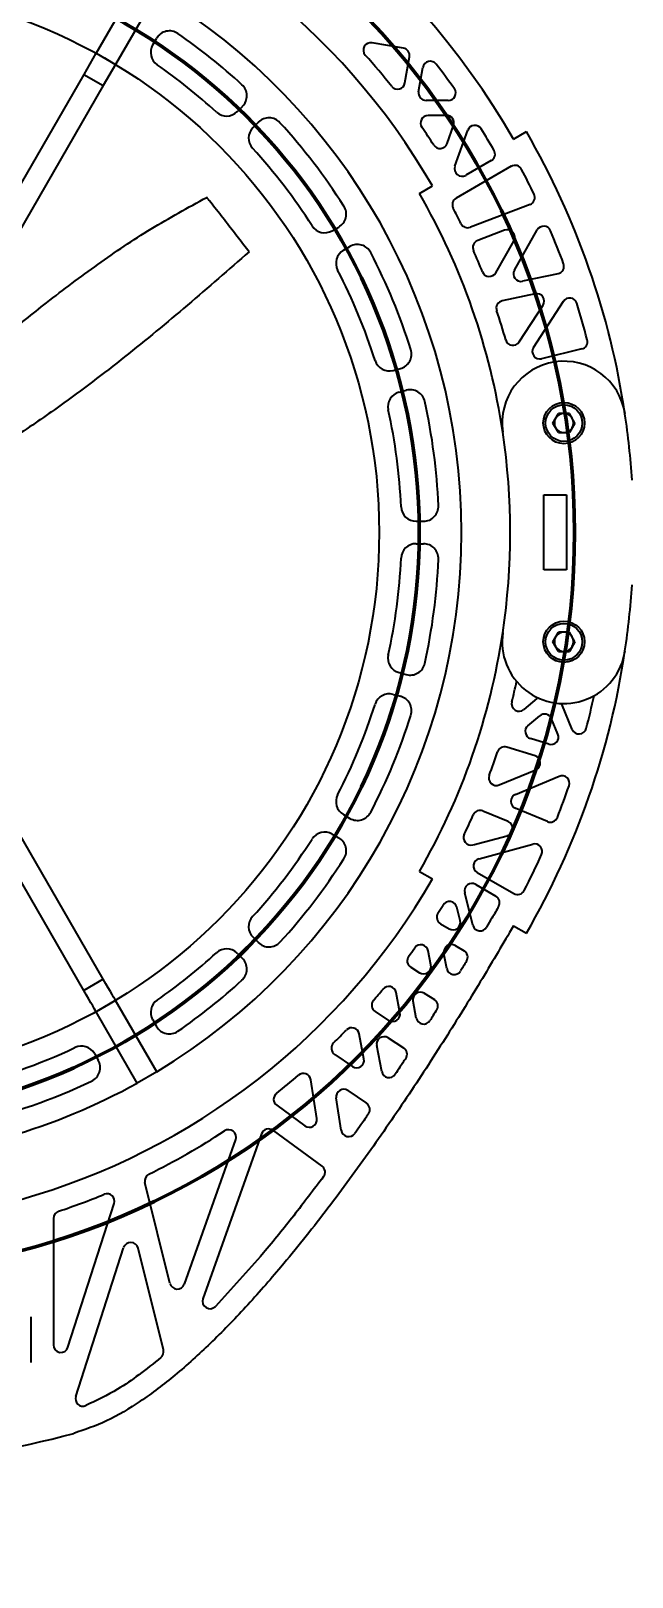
# Model space of a CAD drawing. Header units: millimetres. Extents: x -5269381 to 5270666, y -5269691 to 5270355.
# Drawn here: x 669 to 749.2, y 192.9 to 399.3 of the extents above; entities that cross this region are included whole.
import ezdxf

# ---------------------------------------------------------------- set-up
doc = ezdxf.new("R2010")
doc.units = ezdxf.units.MM

msp = doc.modelspace()

# ---------------------------------------------------------------- linework, layer by layer
at = {"color": 7, "linetype": 'Continuous', "lineweight": 40}
for p, q in [((683.17, 405.84), (677.67, 396.31)), ((685.77, 404.34), (680.27, 394.81)), ((677.66, 396.3), (676.04, 393.48)), ((677.67, 396.31), (680.27, 394.81)), ((685.23, 397.41), (685.73, 398.28)), ((718.71, 396.98), (714.53, 397.7)), ((680.26, 394.8), (678.63, 391.98)), ((718.91, 392.33), (719.52, 395.82)), ((720.74, 391.17), (721.3, 394.4)), ((676.04, 393.48), (651.67, 351.28)), ((676.04, 393.48), (678.63, 391.98)), ((678.63, 391.98), (654.27, 349.78)), ((696.51, 388.5), (697.22, 389.21)), ((724.7, 390), (721.73, 390)), ((724.46, 388), (722, 388)), ((698.63, 386.38), (699.34, 387.09)), ((724.55, 384.26), (725.4, 386.66)), ((725.59, 381.21), (727.29, 386.02)), ((733.4, 384.84), (735.14, 385.84)), ((730.44, 381.98), (727.03, 380.01)), ((733.1, 381.21), (725.74, 376.95)), ((720.85, 377.59), (722.58, 378.59)), ((735.62, 376.11), (727.65, 373.07)), ((709.2, 372.6), (710.07, 373.1)), ((732.21, 372.67), (728.63, 371.3)), ((733.53, 367.34), (736.57, 372.71)), ((710.7, 370.01), (711.57, 370.51)), ((731.04, 367.01), (733.44, 371.24)), ((739.36, 366.88), (734.6, 365.87)), ((736.3, 364.19), (731.9, 363.25)), ((734.17, 357.77), (737.35, 362.66)), ((736.08, 357.03), (740.07, 363.19)), ((742.51, 356.83), (737.16, 355.52)), ((717.35, 353.96), (718.32, 354.22)), ((718.13, 351.06), (719.09, 351.32)), ((738.66, 346.94), (739.4, 348.22)), ((739.4, 345.66), (738.66, 346.94)), ((740.88, 348.22), (739.4, 348.22)), ((741.61, 346.94), (740.88, 348.22)), ((741.61, 346.94), (740.88, 345.66)), ((739.4, 345.66), (740.88, 345.66)), ((737.47, 337.34), (740.47, 337.34)), ((737.47, 327.34), (737.47, 337.34)), ((740.47, 337.34), (740.47, 327.34)), ((720.39, 333.84), (721.39, 333.84)), ((720.39, 330.84), (721.39, 330.84)), ((740.47, 327.34), (737.47, 327.34)), ((738.66, 317.75), (739.4, 319.03)), ((740.88, 319.03), (739.4, 319.03)), ((741.61, 317.75), (740.88, 319.03)), ((739.4, 316.47), (738.66, 317.75)), ((739.4, 316.47), (740.88, 316.47)), ((741.61, 317.75), (740.88, 316.47)), ((678.63, 272.71), (654.27, 314.91)), ((676.04, 271.21), (651.67, 313.41)), ((718.13, 313.63), (719.09, 313.37)), ((717.35, 310.73), (718.32, 310.47)), ((734.81, 308.71), (736.57, 310.19)), ((736.65, 310.27), (736.57, 310.19)), ((735.33, 306.54), (736.91, 307.86)), ((739.8, 309.5), (739.84, 309.4)), ((741.24, 306.05), (739.84, 309.4)), ((739.34, 305.41), (738.47, 307.48)), ((736.28, 302.54), (732.51, 303.7)), ((738.12, 304.07), (735.68, 304.82)), ((731.49, 298.65), (736.37, 300.66)), ((733.66, 297.38), (739.5, 299.79)), ((732.69, 293.76), (729.33, 295.16)), ((737.95, 293.74), (733.65, 295.53)), ((710.7, 294.68), (711.57, 294.18)), ((709.2, 292.08), (710.07, 291.58)), ((728, 290.65), (732.57, 291.87)), ((728.81, 288.8), (736, 290.72)), ((720.85, 287.09), (722.58, 286.09)), ((728.57, 286.96), (733.45, 284.15)), ((728.36, 285.35), (731.06, 283.79)), ((727.99, 279.91), (726.89, 284.24)), ((726.28, 280.55), (725.82, 282.34)), ((723.66, 280.12), (724.8, 279.44)), ((733.4, 279.84), (735.14, 278.84)), ((698.63, 278.31), (699.34, 277.6)), ((725.61, 277.21), (726.8, 276.51)), ((696.51, 276.18), (697.22, 275.48)), ((722.38, 274.62), (722.02, 276.5)), ((724.51, 274.13), (724.12, 276.16)), ((678.63, 272.71), (676.04, 271.21)), ((719.68, 274.32), (720.87, 273.58)), ((718.25, 268.25), (717.74, 270.93)), ((721.5, 270.84), (722.84, 270.01)), ((680.27, 269.87), (677.67, 268.37)), ((683.17, 258.85), (677.67, 268.37)), ((685.77, 260.35), (680.27, 269.87)), ((714.92, 268.38), (716.73, 267.22)), ((720.43, 267.53), (719.99, 269.8)), ((685.23, 267.28), (685.73, 266.41)), ((713.44, 262.08), (712.8, 265.43)), ((716.66, 264.88), (718.73, 263.55)), ((677.44, 262.78), (677.94, 261.91)), ((709.53, 262.67), (711.9, 261.06)), ((715.81, 260.39), (715.14, 263.85)), ((685.77, 260.35), (683.17, 258.85)), ((707.14, 254.1), (706.34, 259.3)), ((710.41, 252.55), (709.75, 256.86)), ((711.3, 257.84), (713.79, 256.15)), ((701.79, 255.89), (705.56, 253.14)), ((699.76, 252.06), (691.93, 230.06)), ((701.3, 252.54), (707.83, 247.77)), ((696.31, 251.3), (689.45, 232.03)), ((687.54, 232.12), (684.19, 245.56)), ((673.92, 223.59), (680.1, 242.78)), ((671.97, 240.79), (671.97, 223.89)), ((674.96, 217.03), (681.35, 236.88)), ((686.66, 223.23), (683.27, 236.82)), ((668.97, 227.64), (668.97, 221.55))]:
    msp.add_line(p, q, dxfattribs=at)
at = {"color": 7, "linetype": 'Continuous', "lineweight": 40, "flags": 128}
for points in [[(680.26, 269.89), (680.24, 269.92), (680.16, 270.07), (680.02, 270.31), (679.82, 270.65), (679.58, 271.06), (679.3, 271.55), (678.98, 272.1), (678.63, 272.71)], [(677.66, 268.39), (677.64, 268.42), (677.56, 268.57), (677.42, 268.81), (677.23, 269.15), (676.99, 269.56), (676.7, 270.05), (676.38, 270.6), (676.04, 271.21)]]:
    msp.add_lwpolyline(points, dxfattribs=at)
at = {"color": 3, "lineweight": 40}
msp.add_circle((642.47, 332.34), 5270023.06, dxfattribs=at)
at = {"color": 4, "lineweight": 200}
msp.add_circle((642.47, 332.34), 99.09, dxfattribs=at)
at = {"color": 6, "lineweight": 200}
msp.add_circle((642.47, 332.34), 78.36, dxfattribs=at)
at = {"color": 7, "linetype": 'Continuous', "lineweight": 40}
for centre, radius in [((642.47, 332.34), 73), ((740.14, 346.94), 2.75), ((740.14, 346.94), 2.45), ((740.14, 317.75), 2.75), ((740.14, 317.75), 2.45)]:
    msp.add_circle(centre, radius, dxfattribs=at)
for centre, radius, start, end in [((642.47, 332.34), 105, 30, 74.9695), ((642.47, 332.34), 92.5, 30, 74.7712), ((642.47, 332.34), 84, 301.0232, 58.9768), ((687.47, 397.28), 2, 55.2805, 150), ((642.47, 332.34), 81, 47.5393, 55.2805), ((686.96, 396.41), 2, 150, 235.2198), ((714.36, 396.72), 1, 80.1773, 221.8406), ((718.53, 395.99), 1, 350.1773, 80.1773), ((642.47, 332.34), 76, 47.5718, 55.2198), ((642.47, 332.34), 95.5, 38.5607, 41.8406), ((722.29, 394.23), 1, 37.7886, 170.1773), ((642.47, 332.34), 102, 35.5007, 37.7886), ((695.8, 390.63), 2, 315, 47.5393), ((717.93, 392.5), 1, 218.5607, 350.1773), ((721.73, 391), 1, 170.1773, 270), ((724.7, 391), 1, 270, 35.5007), ((695.09, 389.92), 2, 227.5718, 315), ((722, 387), 1, 90, 214.4956), ((724.46, 387), 1, 340.4365, 90), ((700.04, 384.97), 2, 135, 222.4282), ((700.75, 385.68), 2, 42.4607, 135), ((642.47, 332.34), 81, 32.5393, 42.4607), ((642.47, 332.34), 95.5, 32.7803, 34.4956), ((728.24, 385.68), 1, 31.8784, 160.4365), ((642.47, 332.34), 102, 30, 31.8784), ((723.6, 384.59), 1, 212.7803, 340.4365), ((642.47, 332.34), 107, 8.5, 30), ((642.47, 332.34), 76, 32.5718, 42.4282), ((729.94, 382.84), 1, 300, 30), ((726.53, 380.87), 1, 160.4365, 300), ((733.6, 380.34), 1, 27.7744, 120), ((642.47, 332.34), 104, 25.7227, 27.7744), ((709.07, 374.84), 2, 300, 32.5393), ((642.47, 332.34), 90.5, 8.5, 30), ((726.24, 376.09), 1, 120, 207.5741), ((642.47, 332.34), 93.5, 26.1591, 27.5741), ((735.26, 377.05), 1, 290.8842, 25.7227), ((727.29, 374.01), 1, 206.1591, 290.8842), ((708.2, 374.34), 2, 212.5718, 300), ((732.57, 371.74), 1, 330.4436, 110.8842), ((737.44, 372.22), 1, 22.7753, 150.4436), ((642.47, 332.34), 104, 20.171, 22.7753), ((711.7, 368.27), 2, 120, 207.4282), ((712.57, 368.77), 2, 27.4607, 120), ((642.47, 332.34), 81, 17.5393, 27.4607), ((728.98, 370.37), 1, 110.8842, 203.7276), ((642.47, 332.34), 93.5, 21.8441, 23.7276), ((642.47, 332.34), 76, 17.5718, 27.4282), ((734.4, 366.85), 1, 150.4436, 282.0187), ((739.15, 367.86), 1, 282.0187, 20.171), ((730.18, 367.5), 0.991, 201.8441, 330.4436), ((732.11, 362.27), 1, 102.0187, 198.4627), ((736.51, 363.21), 1, 327.0187, 102.0187), ((740.91, 362.64), 1, 17.1087, 147.0187), ((642.47, 332.34), 93.5, 15.9499, 18.4627), ((642.47, 332.34), 104, 14.3094, 17.1087), ((733.33, 358.31), 1, 195.9499, 327.0187), ((736.92, 356.49), 1, 147.0187, 283.7531), ((742.28, 357.8), 1, 283.7531, 14.3094), ((716.83, 355.89), 2, 197.5718, 285), ((717.8, 356.15), 2, 285, 17.5393), ((740.14, 346.94), 8.25, 8.5, 188.5), ((718.64, 349.13), 2, 105, 192.4282), ((719.61, 349.39), 2, 12.4607, 105), ((642.47, 332.34), 81, 2.5393, 12.4607), ((642.47, 332.34), 76, 2.5718, 12.4282), ((740.14, 346.94), 1.28, 150, 210), ((740.14, 346.94), 1.28, 90, 150), ((740.14, 346.94), 1.28, 30, 90), ((740.14, 346.94), 1.28, 330, 30), ((642.47, 332.34), 107, 3.751, 8.5), ((642.47, 332.34), 90.5, 351.5, 8.5), ((740.14, 346.94), 1.28, 210, 270), ((740.14, 346.94), 1.28, 270, 330), ((720.39, 335.84), 2, 182.5718, 270), ((721.39, 335.84), 2, 270, 2.5393), ((720.39, 328.84), 2, 90, 177.4282), ((721.39, 328.84), 2, 357.4607, 90), ((642.47, 332.34), 76, 347.5718, 357.4282), ((642.47, 332.34), 81, 347.5393, 357.4607), ((642.47, 332.34), 107, 351.5, 356.249), ((642.47, 332.34), 90.5, 330, 351.5), ((740.14, 317.75), 8.25, 171.5, 351.5), ((740.14, 317.75), 1.28, 150, 210), ((740.14, 317.75), 1.28, 90, 150), ((740.14, 317.75), 1.28, 30, 90), ((740.14, 317.75), 1.28, 330, 30), ((718.64, 315.56), 2, 167.5718, 255), ((642.47, 332.34), 107, 330, 351.5), ((740.14, 317.75), 1.28, 210, 270), ((740.14, 317.75), 1.28, 270, 330), ((719.61, 315.3), 2, 255, 347.5393), ((642.47, 332.34), 93.5, 345.9973, 347.7046), ((716.83, 308.8), 2, 75, 162.4282), ((717.8, 308.54), 2, 342.4607, 75), ((734.16, 309.48), 1, 165.9973, 309.9733), ((642.47, 332.34), 104, 345.4322, 347.9014), ((642.47, 332.34), 76, 332.5718, 342.4282), ((642.47, 332.34), 81, 332.5393, 342.4607), ((737.55, 307.1), 1, 22.7081, 129.9733), ((735.97, 305.78), 1, 129.9733, 252.9585), ((742.16, 306.44), 1, 202.7081, 345.4322), ((732.22, 302.74), 1, 72.9585, 161.7458), ((738.41, 305.03), 1, 252.9585, 22.7081), ((642.47, 332.34), 93.5, 339.7082, 341.7458), ((735.99, 301.59), 1, 292.4316, 72.9585), ((731.11, 299.57), 1, 159.7082, 292.4316), ((739.88, 298.86), 1, 341.0321, 112.4316), ((711.7, 296.41), 2, 152.5718, 240), ((734.04, 296.45), 1, 112.4316, 247.4316), ((642.47, 332.34), 104, 338.5442, 341.0321), ((728.95, 294.24), 1, 67.4316, 156.2189), ((712.57, 295.91), 2, 240, 332.5393), ((642.47, 332.34), 93.5, 334.4707, 336.2189), ((732.31, 292.84), 1, 285, 67.4316), ((738.33, 294.67), 1, 247.4316, 338.5442), ((642.47, 332.34), 76, 317.5718, 327.4282), ((708.2, 290.35), 2, 60, 147.4282), ((709.07, 289.85), 2, 327.4607, 60), ((727.74, 291.62), 1, 154.4707, 285), ((642.47, 332.34), 104, 332.6432, 335.5767), ((736.25, 289.76), 1, 335.5767, 105), ((642.47, 332.34), 81, 317.5393, 327.4607), ((729.07, 287.83), 1, 105, 240), ((642.47, 332.34), 92.5, 285.6804, 330), ((727.86, 284.49), 1, 60, 194.2514), ((724.86, 282.09), 1, 14.2514, 148.6191), ((730.56, 282.93), 1, 330, 60), ((733.95, 285.01), 1, 240, 332.6432), ((700.04, 279.72), 2, 137.5718, 225), ((724.17, 280.98), 1, 147.8425, 239.2514), ((642.47, 332.34), 95.5, 327.8425, 328.6191), ((725.31, 280.3), 1, 239.2514, 14.2514), ((728.96, 280.15), 1, 194.2514, 329.7283), ((695.09, 274.77), 2, 45, 132.4282), ((700.75, 279.01), 2, 225, 317.5393), ((642.47, 332.34), 95.5, 323.6662, 324.5039), ((721.04, 276.31), 1, 10.8726, 144.5039), ((725.1, 276.35), 1, 59.2514, 190.8726), ((642.47, 332.34), 76, 304.7802, 312.4282), ((695.8, 274.06), 2, 312.4607, 45), ((720.21, 275.17), 1, 143.6662, 238.2466), ((721.4, 274.43), 1, 238.2466, 10.8726), ((726.29, 275.65), 1, 329.0139, 59.2514), ((642.47, 332.34), 81, 304.7195, 312.4607), ((725.49, 274.32), 1, 190.8726, 328.8039), ((642.47, 332.34), 95.5, 319.1496, 320.3336), ((716.75, 270.75), 1, 10.8726, 140.3336), ((720.97, 269.99), 1, 58.2466, 190.8726), ((686.96, 268.28), 2, 124.7802, 210), ((715.47, 269.22), 1, 139.1496, 237.1473), ((722.31, 269.16), 1, 327.9672, 58.2466), ((687.47, 267.41), 2, 210, 304.7195), ((711.82, 265.24), 1, 10.8726, 135.9415), ((717.27, 268.06), 1, 237.1473, 10.8726), ((721.41, 267.72), 1, 190.8726, 327.7256), ((710.09, 263.5), 1, 134.486, 235.8159), ((642.47, 332.34), 95.5, 314.486, 315.9415), ((716.12, 264.04), 1, 57.1473, 190.8726), ((642.47, 332.34), 76, 283.2467, 295.2198), ((675.71, 261.78), 2, 30, 115.2198), ((718.19, 262.7), 1, 326.8447, 57.1473), ((676.21, 260.91), 2, 295.2805, 30), ((705.35, 259.14), 1, 8.7375, 130.664), ((712.46, 261.89), 1, 235.8159, 10.8726), ((716.79, 260.58), 1, 190.8726, 326.4469), ((642.47, 332.34), 84, 273.4125, 298.9768), ((642.47, 332.34), 81, 283.2165, 295.2805), ((642.47, 332.34), 95.5, 308.3786, 310.664), ((710.74, 257.02), 1, 55.8159, 188.7375), ((702.38, 256.69), 1, 128.3786, 233.8845), ((713.23, 255.32), 1, 325.3825, 55.8159), ((706.15, 253.95), 1, 233.8845, 8.7375), ((642.47, 332.34), 95.5, 296.2531, 303.2385), ((695.37, 251.63), 1, 340.4082, 123.2385), ((700.71, 251.73), 1, 53.8845, 160.4082), ((711.4, 252.7), 1, 188.7375, 324.7968), ((707.25, 246.96), 1, 323.3446, 53.8845), ((685.16, 245.8), 1, 116.2531, 194.0004), ((642.47, 332.34), 95.5, 288.4249, 292.3355), ((679.14, 243.08), 1, 342.1677, 112.3355), ((672.97, 240.79), 1, 108.4249, 180), ((682.3, 236.58), 1, 14.0004, 162.1677), ((688.51, 232.36), 1, 194.0004, 340.4082), ((692.88, 229.73), 1, 160.4082, 316.0581), ((672.97, 223.89), 1, 180, 342.1677), ((685.69, 222.98), 1, 309.7061, 14.0004), ((675.92, 216.72), 1, 162.1677, 292.3891), ((642.47, 332.34), 124.5, 273.9379, 285)]:
    msp.add_arc(centre, radius, start, end, dxfattribs=at)
for points, knots in [([(646.65, 341.49), (647.44, 341.83), (649.01, 342.51), (650.76, 344.44), (652.38, 346.41), (655.46, 349.55), (659.81, 353.6), (665.45, 358.5), (671.39, 363.32), (677.88, 368.16), (684.95, 372.98), (689.96, 375.7), (692.46, 377.06)], [0, 0, 0, 0, 0.04367, 0.08761, 0.13171, 0.17567, 0.313678, 0.436984, 0.560335, 0.707039, 0.853458, 1, 1, 1, 1]), ([(698.1, 369.81), (697.64, 370.4), (696.77, 371.52), (695.2, 373.54), (693.87, 375.25), (692.97, 376.41), (692.63, 376.84), (692.52, 376.99), (692.48, 377.04), (692.46, 377.06)], [0, 0, 0, 0, 0.278772, 0.53362, 0.803875, 0.919494, 0.961357, 0.979993, 1, 1, 1, 1]), ([(698.1, 369.81), (695.37, 367.42), (689.92, 362.64), (681.53, 355.72), (673.88, 349.91), (666.96, 345.13), (662.06, 342.13), (658.39, 339.95), (656.02, 338.45), (653.73, 336.76), (652.69, 335.17), (652.18, 334.38)], [0, 0, 0, 0, 0.186679, 0.373326, 0.559892, 0.682822, 0.805943, 0.854499, 0.903131, 0.951576, 1, 1, 1, 1]), ([(731.43, 282.43), (731.13, 281.91), (730.6, 280.98), (730.06, 280.06), (729.82, 279.65)], [0, 0, 0, 0, 0.556762, 1, 1, 1, 1]), ([(733.4, 279.84), (732.03, 277.5), (729.16, 272.59), (724.52, 265.1), (719.46, 257.29), (714.04, 249.41), (708.36, 241.69), (702.9, 234.85), (697.76, 228.99), (693.06, 224.15), (688.4, 219.91), (683.79, 216.42), (679.3, 213.66), (676.17, 212.59), (674.69, 212.09)], [0, 0, 0, 0, 0.089484, 0.18707, 0.290094, 0.395921, 0.501963, 0.605703, 0.684032, 0.75837, 0.827741, 0.891359, 0.948752, 1, 1, 1, 1]), ([(727.15, 275.13), (727, 274.88), (726.73, 274.44), (726.47, 274), (726.35, 273.81)], [0, 0, 0, 0, 0.558057, 1, 1, 1, 1]), ([(723.16, 268.63), (722.99, 268.36), (722.69, 267.88), (722.39, 267.4), (722.25, 267.19)], [0, 0, 0, 0, 0.558668, 1, 1, 1, 1]), ([(719.03, 262.16), (718.76, 261.76), (718.3, 261.05), (717.83, 260.34), (717.62, 260.02)], [0, 0, 0, 0, 0.558922, 1, 1, 1, 1]), ([(714.06, 254.75), (713.71, 254.26), (713.11, 253.38), (712.49, 252.51), (712.22, 252.12)], [0, 0, 0, 0, 0.559713, 1, 1, 1, 1]), ([(708.05, 246.36), (706.73, 244.62), (704.12, 241.16), (699.38, 235.31), (695.76, 231.39), (693.6, 229.03)], [0, 0, 0, 0, 0.290868, 0.57507, 1, 1, 1, 1]), ([(686.33, 222.22), (685.36, 221.44), (683.49, 219.94), (680.21, 217.68), (677.73, 216.49), (676.3, 215.8)], [0, 0, 0, 0, 0.312304, 0.600341, 1, 1, 1, 1])]:
    msp.add_open_spline(points, degree=3, knots=knots, dxfattribs=at)

doc.saveas('drawing.dxf')
